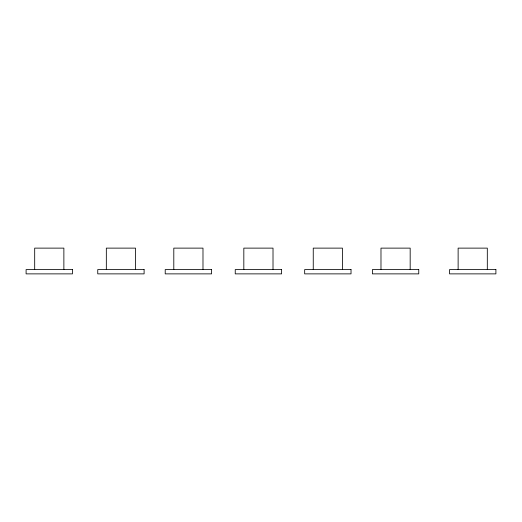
<?xml version="1.0" encoding="UTF-8"?>
<svg xmlns="http://www.w3.org/2000/svg" width="522" height="522" viewBox="0 0 522 522"><rect width="100%" height="100%" fill="white"/><g stroke="black" fill="none" stroke-linecap="round" stroke-linejoin="round"><path stroke-width="0.78" d="M487.313 269.587L487.313 248.126L458.127 248.126L458.127 269.587M410.175 269.587L410.175 248.126L380.982 248.126L380.982 269.587M342.439 269.587L342.439 248.126L313.252 248.126L313.252 269.587M273.013 269.587L273.013 248.126L243.826 248.126L243.826 269.587M202.986 269.587L202.986 248.126L173.8 248.126L173.8 269.587M135.524 269.587L135.524 248.126L106.331 248.126L106.331 269.587M63.873 269.587L63.873 248.126L34.687 248.126L34.687 269.587M72.454 269.587L26.1 269.587L26.1 273.874L72.454 273.874L72.454 269.587M144.105 269.587L97.751 269.587L97.751 273.874L144.105 273.874L144.105 269.587M211.573 269.587L165.213 269.587L165.213 273.874L211.573 273.874L211.573 269.587M281.599 269.587L235.239 269.587L235.239 273.874L281.599 273.874L281.599 269.587M351.025 269.587L304.672 269.587L304.672 273.874L351.025 273.874L351.025 269.587M418.755 269.587L372.401 269.587L372.401 273.874L418.755 273.874L418.755 269.587M495.9 269.587L449.546 269.587L449.546 273.874L495.9 273.874L495.9 269.587"/></g></svg>
